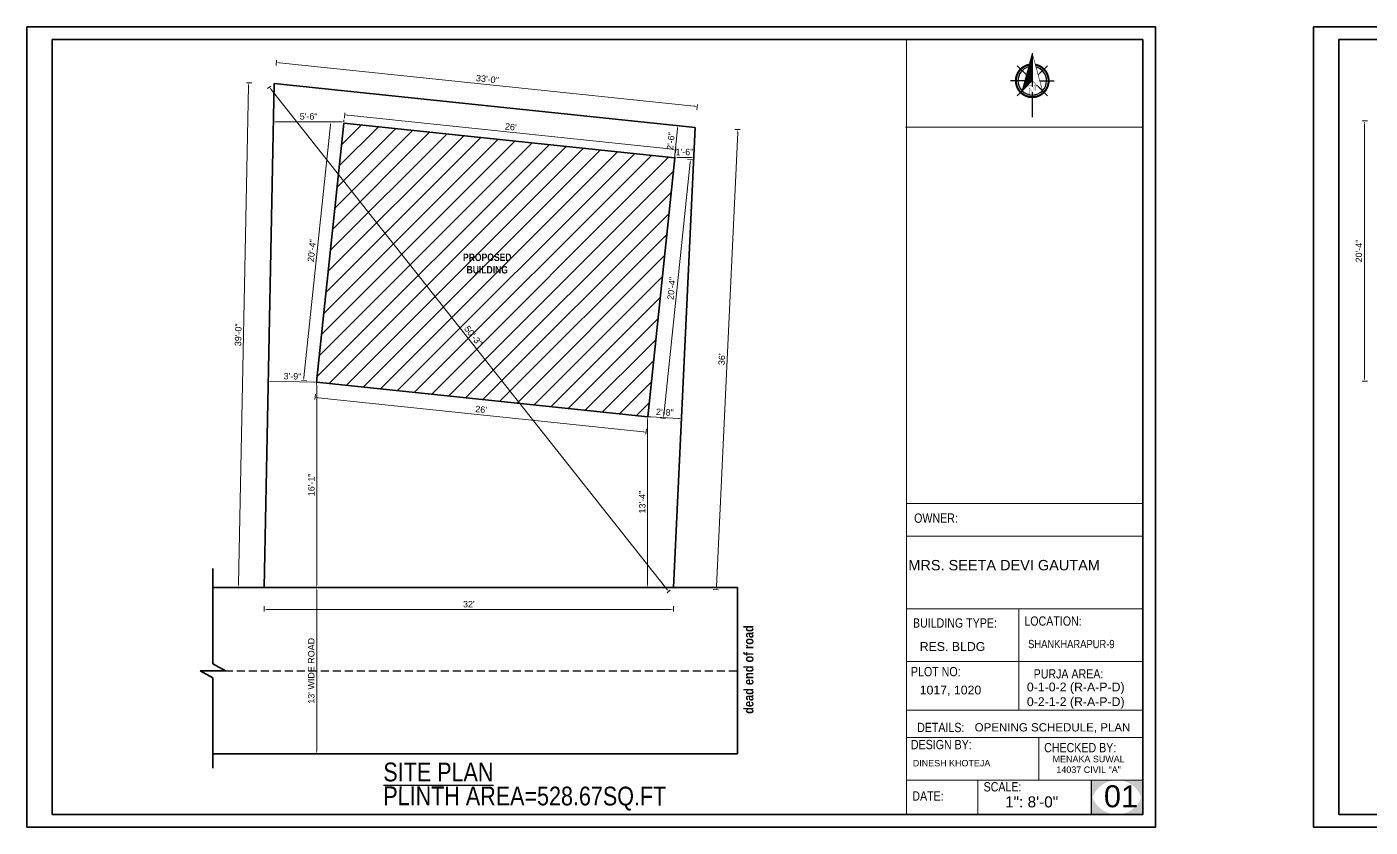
# Model space of a CAD drawing. Header units: inches. Extents: x 352533 to 378079, y -36324 to -23949.
# Drawn here: x 360958 to 362217, y -33596 to -32845 of the extents above; entities that cross this region are included whole.
import ezdxf

# ---------------------------------------------------------------- set-up
doc = ezdxf.new("R2010")
doc.units = ezdxf.units.IN
doc.header["$LTSCALE"] = 2
doc.header["$MEASUREMENT"] = 0
doc.header["$PDMODE"] = 34
doc.linetypes.add('DASHED2', pattern=[0.375, 0.25, -0.125])
doc.layers.get('0').update_dxf_attribs({"linetype": 'CONTINUOUS'})
doc.layers.get('DEFPOINTS').update_dxf_attribs({"color": 141, "linetype": 'CONTINUOUS'})
for name, color, linetype, lineweight in [('DIMENTION', 140, 'CONTINUOUS', 0), ('door', 20, 'CONTINUOUS', 35), ('Rebars', 1, 'CONTINUOUS', 13), ('Siteplan', 7, 'CONTINUOUS', 30), ('steps', 253, 'CONTINUOUS', 20), ('TEXT', 181, 'CONTINUOUS', 25), ('WALL - A', 1, 'CONTINUOUS', 40)]:
    doc.layers.add(name, color=color, linetype=linetype, lineweight=lineweight)
doc.layers.add('Normal Wall', color=7, linetype='CONTINUOUS', lineweight=35, true_color=0xffaf89)
doc.layers.add('Rear Wall', color=7, linetype='CONTINUOUS', lineweight=20, true_color=0xd4e480)
doc.layers.add('plan wall', color=7, linetype='CONTINUOUS')
doc.styles.add('Lettring Text', font='arial.ttf')
doc.styles.get("Standard").update_dxf_attribs({"font": 'ARIALN.TTF'})
doc.styles.add('SwissBT', font='swiss.ttf', dxfattribs={"height": 12})
doc.dimstyles.new('Copy of Standard', dxfattribs={"dimtxt": 6, "dimasz": 2.875, "dimexe": 2, "dimexo": 4, "dimgap": 2, "dimtad": 1, "dimdec": 0, "dimrnd": 1, "dimzin": 0, "dimdsep": 46, "dimlunit": 4, "dimtxsty": 'Lettring Text', "dimcen": 0.1, "dimclrd": 7, "dimclre": 7, "dimclrt": 7, "dimazin": 0, "dimtfac": 0.645, "dimtdec": 0, "dimtmove": 1, "dimatfit": 0, "dimfxl": 3, "dimfxlon": 1, "dimtfillclr": 256, "dimtolj": 1, "dimtzin": 0, "dimlwd": -1, "dimlwe": -1, "dimarcsym": 2})

# ---------------------------------------------------------------- blocks, each defined once
blk = doc.blocks.new('*X29')
at = {"color": 0}
for p, q in [((145.96, -414.6), (147.62, -412.94)), ((146.16, -413.87), (147.62, -412.41)), ((146.36, -413.14), (147.62, -411.88)), ((146.55, -412.41), (147.62, -411.35)), ((146.75, -411.68), (147.62, -410.82)), ((146.95, -410.95), (147.62, -410.29)), ((147.15, -410.22), (147.62, -409.76)), ((147.35, -409.49), (147.62, -409.23)), ((147.55, -408.76), (147.62, -408.7)), ((143.56, -423.36), (147.62, -419.3)), ((143.76, -422.63), (147.62, -418.77)), ((143.96, -421.9), (147.62, -418.24)), ((144.16, -421.17), (147.62, -417.71)), ((144.36, -420.44), (147.62, -417.18)), ((144.56, -419.71), (147.62, -416.65)), ((144.76, -418.98), (147.62, -416.12)), ((144.96, -418.25), (147.62, -415.59)), ((145.16, -417.52), (147.62, -415.06)), ((145.36, -416.79), (147.62, -414.53)), ((145.56, -416.06), (147.62, -414)), ((145.76, -415.33), (147.62, -413.47)), ((142.76, -426.28), (147.62, -421.42)), ((142.96, -425.55), (147.62, -420.89)), ((143.16, -424.82), (147.62, -420.36)), ((143.36, -424.09), (147.62, -419.83))]:
    blk.add_line(p, q, dxfattribs=at)
blk = doc.blocks.new('NORTH_15')
for p, q in [((-2.87, 2.87), (-7.37, 7.37)), ((0, 3.66), (0, 10.62)), ((2.87, 2.87), (7.37, 7.37)), ((-13.37, 0), (2.72, 0)), ((5.49, 0), (17.83, 0)), ((-2.87, -2.87), (-7.37, -7.37)), ((0, -3.66), (0, -10.62)), ((2.87, -2.87), (7.37, -7.37))]:
    blk.add_line(p, q)
at = {"const_width": 1}
for points in [[(0, -8, 1), (0, 8, 0.359415), (-7.86, 1.52, 1)], [(-7.86, -1.52, 0.359415), (0, -8, 1)]]:
    blk.add_lwpolyline(points, format="xyb", dxfattribs=at)
for points, const_width in [([(4.96, -5.01), (-13.37, 0), (4.9, 5), (0, 0), (4.96, -5.01)], 0.3), ([(5.93, -1.55), (6, -1.55), (6.07, -1.54), (6.13, -1.53), (6.17, -1.52), (6.22, -1.51), (6.26, -1.49), (6.28, -1.47), (6.3, -1.45), (6.32, -1.42), (6.33, -1.39), (6.35, -1.34), (6.36, -1.29), (6.37, -1.23), (6.38, -1.16), (6.38, -1.08), (6.38, -1), (6.54, -1), (6.54, -2.34), (6.38, -2.34), (6.38, -2.3), (6.38, -2.23), (6.38, -2.16), (6.37, -2.09), (6.36, -2.04), (6.35, -1.99), (6.33, -1.95), (6.32, -1.91), (6.3, -1.88), (6.28, -1.86), (6.26, -1.83), (6.22, -1.81), (6.18, -1.8), (6.13, -1.78), (6.07, -1.77), (6.01, -1.76), (5.95, -1.76), (2.66, -1.76), (2.66, -2.34), (2.5, -2.34), (2.5, -0.16), (4.71, 1.44), (3.14, 1.44), (3.07, 1.44), (3, 1.43), (2.94, 1.42), (2.89, 1.41), (2.85, 1.4), (2.81, 1.38), (2.78, 1.36), (2.76, 1.34), (2.74, 1.31), (2.72, 1.27), (2.7, 1.22), (2.69, 1.17), (2.68, 1.11), (2.67, 1.04), (2.66, 0.97), (2.66, 0.89), (2.66, 0.87), (2.5, 0.87), (2.5, 2.21), (2.66, 2.21), (2.66, 2.17), (2.66, 2.09), (2.67, 2.03), (2.68, 1.97), (2.69, 1.91), (2.7, 1.86), (2.71, 1.82), (2.73, 1.78), (2.75, 1.76), (2.77, 1.74), (2.8, 1.72), (2.85, 1.7), (2.89, 1.68), (2.94, 1.67), (3, 1.66), (3.07, 1.66), (3.14, 1.66), (6.54, 1.66), (6.54, 0.75), (3.33, -1.55), (5.93, -1.55), (5.93, -1.55)], 0.1)]:
    blk.add_lwpolyline(points, dxfattribs=dict(const_width=const_width))
for start, end in [(90, 164.97304), (270, 90), (195.02696, 270)]:
    blk.add_arc((0, 0), 7, start, end)
at = {"rotation": 90}
blk.add_blockref('*X29', (-421.89, -147.62), dxfattribs=at)
blk = doc.blocks.new('A$C0BDB7EE9')
at = {"layer": 'Siteplan', "xscale": 2.999999999999779, "yscale": 2.999999999999779, "zscale": 2.999999999999779, "rotation": 247.8612575918487}
blk.add_blockref('NORTH_15', (20.2, 49.5), dxfattribs=at)
blk = doc.blocks.new('A$C327B4BBD')
at = {"layer": 'DIMENTION', "ltscale": 0.3, "xscale": 1.171875000000082, "yscale": 1.171875000000082, "zscale": 1.171875000000082, "rotation": 112.1387424081494}
blk.add_blockref('A$C0BDB7EE9', (16.1, 0), dxfattribs=at)
blk = doc.blocks.new('*D41')
at = {"layer": 'DEFPOINTS', "color": 0, "ltscale": 0.5, "transparency": 16777216}
for p in [(361255.4, -32935.8), (361217.7, -33177.2), (361229.9, -33178.5)]:
    blk.add_point(p, dxfattribs=at)
at = {"layer": 'steps', "color": 7, "ltscale": 0.5, "transparency": 16777216}
for p, q in [((361242.8, -32937.4), (361218, -33174.3)), ((361246.1, -32934.8), (361241.2, -32934.3)), ((361220.7, -33177.5), (361215.7, -33177))]:
    blk.add_line(p, q, dxfattribs=at)
for points in [[(361242.4, -32937.3), (361243.3, -32937.4), (361243.1, -32934.5)], [(361217.5, -33174.3), (361218.5, -33174.4), (361217.7, -33177.2)]]:
    blk.add_solid(points, dxfattribs=at)
at = {"layer": 'steps', "color": 7, "ltscale": 0.5, "transparency": 16777216, "insert": (361225.4, -33055.3), "char_height": 6, "attachment_point": 5, "rotation": 84.0162, "style": 'Lettring Text'}
blk.add_mtext('\\A1;20\'-4"', dxfattribs=at)
blk = doc.blocks.new('*D42')
at = {"layer": 'DEFPOINTS', "color": 0, "ltscale": 0.5, "transparency": 16777216}
for p in [(361255.4, -32935.8), (361256.2, -32927.9), (361565.7, -32968.3)]:
    blk.add_point(p, dxfattribs=at)
at = {"layer": 'steps', "color": 7, "ltscale": 0.5, "transparency": 16777216}
for p, q in [((361255.9, -32930.9), (361256.4, -32926)), ((361563.6, -32960.2), (361259.1, -32928.2)), ((361566.2, -32963.4), (361566.7, -32958.5))]:
    blk.add_line(p, q, dxfattribs=at)
for points in [[(361259.1, -32927.8), (361259, -32928.7), (361256.2, -32927.9)], [(361563.7, -32959.7), (361563.6, -32960.6), (361566.5, -32960.5)]]:
    blk.add_solid(points, dxfattribs=at)
at = {"layer": 'steps', "color": 7, "ltscale": 0.5, "transparency": 16777216, "insert": (361411.9, -32939.2), "char_height": 6, "attachment_point": 5, "rotation": 354.0162, "style": 'Lettring Text'}
blk.add_mtext("\\A1;26'", dxfattribs=at)
blk = doc.blocks.new('*D43')
at = {"layer": 'DEFPOINTS', "color": 0, "ltscale": 0.5, "transparency": 16777216}
for p in [(361565.7, -32968.3), (361580.3, -32969.9), (361540.2, -33211)]:
    blk.add_point(p, dxfattribs=at)
at = {"layer": 'steps', "color": 7, "ltscale": 0.5, "transparency": 16777216}
for p, q in [((361555.2, -33209.7), (361580, -32972.7)), ((361577.4, -32969.6), (361582.3, -32970.1)), ((361551.9, -33212.2), (361556.9, -33212.7))]:
    blk.add_line(p, q, dxfattribs=at)
for points in [[(361579.6, -32972.7), (361580.5, -32972.8), (361580.3, -32969.9)], [(361554.7, -33209.6), (361555.7, -33209.7), (361554.9, -33212.5)]]:
    blk.add_solid(points, dxfattribs=at)
at = {"layer": 'steps', "color": 7, "ltscale": 0.5, "transparency": 16777216, "insert": (361562.6, -33090.7), "char_height": 6, "attachment_point": 5, "rotation": 84.0162, "style": 'Lettring Text'}
blk.add_mtext('\\A1;20\'-4"', dxfattribs=at)
blk = doc.blocks.new('*D44')
at = {"layer": 'DEFPOINTS', "color": 0, "ltscale": 0.5, "transparency": 16777216}
for p in [(361229.9, -33178.5), (361540.2, -33211), (361538.7, -33225.5)]:
    blk.add_point(p, dxfattribs=at)
at = {"layer": 'steps', "color": 7, "ltscale": 0.5, "transparency": 16777216}
for p, q in [((361228.7, -33190), (361228.2, -33194.9)), ((361231.3, -33193.2), (361535.9, -33225.2)), ((361539, -33222.5), (361538.5, -33227.4))]:
    blk.add_line(p, q, dxfattribs=at)
for points in [[(361231.3, -33192.8), (361231.2, -33193.7), (361228.4, -33192.9)], [(361535.9, -33224.7), (361535.8, -33225.6), (361538.7, -33225.5)]]:
    blk.add_solid(points, dxfattribs=at)
at = {"layer": 'steps', "color": 7, "ltscale": 0.5, "transparency": 16777216, "insert": (361384.1, -33204.2), "char_height": 6, "attachment_point": 5, "rotation": 354.0162, "style": 'Lettring Text'}
blk.add_mtext("\\A1;26'", dxfattribs=at)
blk = doc.blocks.new('*D45')
at = {"layer": 'DEFPOINTS', "color": 0, "ltscale": 0.5, "transparency": 16777216}
for p in [(361584.6, -32939.7), (361624.8, -32941.6), (361564.5, -33371.3)]:
    blk.add_point(p, dxfattribs=at)
at = {"layer": 'steps', "color": 7, "ltscale": 0.5, "transparency": 16777216}
for p, q in [((361604.8, -33370.3), (361624.7, -32944.5)), ((361621.8, -32941.5), (361626.8, -32941.7)), ((361601.7, -33373), (361606.7, -33373.2))]:
    blk.add_line(p, q, dxfattribs=at)
for points in [[(361624.2, -32944.5), (361625.1, -32944.5), (361624.8, -32941.6)], [(361604.3, -33370.3), (361605.3, -33370.3), (361604.7, -33373.2)]]:
    blk.add_solid(points, dxfattribs=at)
at = {"layer": 'steps', "color": 7, "ltscale": 0.5, "transparency": 16777216, "insert": (361609.7, -33157.1), "char_height": 6, "attachment_point": 5, "rotation": 87.3288, "style": 'Lettring Text'}
blk.add_mtext("\\A1;36'", dxfattribs=at)
blk = doc.blocks.new('*D46')
at = {"layer": 'DEFPOINTS', "color": 0, "ltscale": 0.5, "transparency": 16777216}
for p in [(361166.2, -32897.9), (361190.1, -32898.4), (361180.6, -33371.3)]:
    blk.add_point(p, dxfattribs=at)
at = {"layer": 'steps', "color": 7, "ltscale": 0.5, "transparency": 16777216}
for p, q in [((361156.7, -33367.9), (361166.1, -32900.8)), ((361169.2, -32898), (361164.2, -32897.9)), ((361159.7, -33370.9), (361154.7, -33370.8))]:
    blk.add_line(p, q, dxfattribs=at)
for points in [[(361165.6, -32900.8), (361166.6, -32900.8), (361166.2, -32897.9)], [(361156.2, -33367.9), (361157.2, -33367.9), (361156.7, -33370.8)]]:
    blk.add_solid(points, dxfattribs=at)
at = {"layer": 'steps', "color": 7, "ltscale": 0.5, "transparency": 16777216, "insert": (361156.4, -33134.2), "char_height": 6, "attachment_point": 5, "rotation": 88.8499, "style": 'Lettring Text'}
blk.add_mtext('\\A1;39\'-0"', dxfattribs=at)
blk = doc.blocks.new('*D47')
at = {"layer": 'DEFPOINTS', "color": 0, "ltscale": 0.5, "transparency": 16777216}
for p in [(361192.2, -32878.7), (361190.1, -32898.4), (361584.6, -32939.7)]:
    blk.add_point(p, dxfattribs=at)
at = {"layer": 'steps', "color": 7, "ltscale": 0.5, "transparency": 16777216}
for p, q in [((361191.9, -32881.7), (361192.4, -32876.7)), ((361583.8, -32919.8), (361195, -32879)), ((361586.4, -32923.1), (361586.9, -32918.1))]:
    blk.add_line(p, q, dxfattribs=at)
for points in [[(361195.1, -32878.5), (361195, -32879.5), (361192.2, -32878.7)], [(361583.9, -32919.3), (361583.8, -32920.2), (361586.7, -32920.1)]]:
    blk.add_solid(points, dxfattribs=at)
at = {"layer": 'steps', "color": 7, "ltscale": 0.5, "transparency": 16777216, "insert": (361390, -32894.4), "char_height": 6, "attachment_point": 5, "rotation": 354.0162, "style": 'Lettring Text'}
blk.add_mtext('\\A1;33\'-0"', dxfattribs=at)
blk = doc.blocks.new('*D48')
at = {"layer": 'DEFPOINTS', "color": 0, "ltscale": 0.5, "transparency": 16777216}
for p in [(361180.6, -33371.3), (361564.5, -33371.3), (361564.5, -33391.8)]:
    blk.add_point(p, dxfattribs=at)
at = {"layer": 'steps', "color": 7, "ltscale": 0.5, "transparency": 16777216}
for p, q in [((361180.6, -33388.8), (361180.6, -33393.8)), ((361183.5, -33391.8), (361561.6, -33391.8)), ((361564.5, -33388.8), (361564.5, -33393.8))]:
    blk.add_line(p, q, dxfattribs=at)
for points in [[(361183.5, -33391.4), (361183.5, -33392.3), (361180.6, -33391.8)], [(361561.6, -33391.4), (361561.6, -33392.3), (361564.5, -33391.8)]]:
    blk.add_solid(points, dxfattribs=at)
at = {"layer": 'steps', "color": 7, "ltscale": 0.5, "transparency": 16777216, "insert": (361372.6, -33386.8), "char_height": 6, "attachment_point": 5, "style": 'Lettring Text'}
blk.add_mtext("\\A1;32'", dxfattribs=at)
blk = doc.blocks.new('*D49')
at = {"layer": 'DEFPOINTS', "color": 0, "ltscale": 0.5, "transparency": 16777216}
for p in [(361190.1, -32898.4), (361185.6, -32901.9), (361564.5, -33371.3)]:
    blk.add_point(p, dxfattribs=at)
at = {"layer": 'steps', "color": 7, "ltscale": 0.5, "transparency": 16777216}
for p, q in [((361187, -32900.9), (361184, -32903.2)), ((361558.2, -33372.6), (361187.4, -32904.2)), ((361561.4, -33373.8), (361558.4, -33376.1))]:
    blk.add_line(p, q, dxfattribs=at)
for points in [[(361187.8, -32903.9), (361187, -32904.5), (361185.6, -32901.9)], [(361558.6, -33372.3), (361557.8, -33372.9), (361560, -33374.8)]]:
    blk.add_solid(points, dxfattribs=at)
at = {"layer": 'steps', "color": 7, "ltscale": 0.5, "transparency": 16777216, "insert": (361376.8, -33135.2), "char_height": 6, "attachment_point": 5, "rotation": 308.368, "style": 'Lettring Text'}
blk.add_mtext('\\A1;50\'-3"', dxfattribs=at)
blk = doc.blocks.new('*D35')
at = {"layer": 'DEFPOINTS', "color": 0, "ltscale": 0.5, "transparency": 16777216}
for p in [(361400.6, -33371.3), (361230, -33527.3), (361400.6, -33527.3)]:
    blk.add_point(p, dxfattribs=at)
at = {"layer": 'steps', "color": 7, "ltscale": 0.5, "transparency": 16777216}
for p, q in [((361233, -33371.3), (361228, -33371.3)), ((361230, -33374.2), (361230, -33524.4)), ((361233, -33527.3), (361228, -33527.3))]:
    blk.add_line(p, q, dxfattribs=at)
for points in [[(361229.6, -33374.2), (361230.5, -33374.2), (361230, -33371.3)], [(361229.6, -33524.4), (361230.5, -33524.4), (361230, -33527.3)]]:
    blk.add_solid(points, dxfattribs=at)
at = {"layer": 'steps', "color": 7, "ltscale": 0.5, "transparency": 16777216, "insert": (361224.9, -33449.3), "char_height": 6, "attachment_point": 5, "rotation": 90, "style": 'Lettring Text'}
blk.add_mtext("\\A1;13' WIDE ROAD", dxfattribs=at)
blk = doc.blocks.new('*D38')
at = {"layer": 'DEFPOINTS', "color": 0, "ltscale": 0.5, "transparency": 16777216}
for p in [(361229.9, -33178.5), (361229.9, -33371.3), (361230, -33371.3)]:
    blk.add_point(p, dxfattribs=at)
at = {"layer": 'steps', "color": 7, "ltscale": 0.5, "transparency": 16777216}
for p, q in [((361230, -33178.5), (361232, -33178.5)), ((361230, -33181.4), (361230, -33368.4)), ((361230, -33371.3), (361232, -33371.3))]:
    blk.add_line(p, q, dxfattribs=at)
for points in [[(361229.6, -33181.4), (361230.5, -33181.4), (361230, -33178.5)], [(361229.6, -33368.4), (361230.5, -33368.4), (361230, -33371.3)]]:
    blk.add_solid(points, dxfattribs=at)
at = {"layer": 'steps', "color": 7, "ltscale": 0.5, "transparency": 16777216, "insert": (361225, -33274.9), "char_height": 6, "attachment_point": 5, "rotation": 90, "style": 'Lettring Text'}
blk.add_mtext('\\A1;16\'-1"', dxfattribs=at)
blk = doc.blocks.new('*D39')
at = {"layer": 'DEFPOINTS', "color": 0, "ltscale": 0.5, "transparency": 16777216}
for p in [(361540.2, -33211), (361540.2, -33371.3), (361540.2, -33371.3)]:
    blk.add_point(p, dxfattribs=at)
at = {"layer": 'steps', "color": 7, "ltscale": 0.5, "transparency": 16777216}
for p, q in [((361540.2, -33211), (361542.2, -33211)), ((361540.2, -33213.9), (361540.2, -33368.4)), ((361540.2, -33371.3), (361542.2, -33371.3))]:
    blk.add_line(p, q, dxfattribs=at)
for points in [[(361539.8, -33213.9), (361540.7, -33213.9), (361540.2, -33211)], [(361539.8, -33368.4), (361540.7, -33368.4), (361540.2, -33371.3)]]:
    blk.add_solid(points, dxfattribs=at)
at = {"layer": 'steps', "color": 7, "ltscale": 0.5, "transparency": 16777216, "insert": (361535.2, -33291.1), "char_height": 6, "attachment_point": 5, "rotation": 90, "style": 'Lettring Text'}
blk.add_mtext('\\A1;13\'-4"', dxfattribs=at)
blk = doc.blocks.new('*D40')
at = {"layer": 'DEFPOINTS', "color": 0, "ltscale": 0.5, "transparency": 16777216}
for p in [(361189.4, -32934.5), (361189.4, -32934.5), (361255.4, -32935.8)]:
    blk.add_point(p, dxfattribs=at)
at = {"layer": 'steps', "color": 7, "ltscale": 0.5, "transparency": 16777216}
for p, q in [((361189.4, -32934.5), (361189.4, -32932.5)), ((361252.5, -32934.5), (361192.3, -32934.5)), ((361255.4, -32934.5), (361255.4, -32932.5))]:
    blk.add_line(p, q, dxfattribs=at)
for points in [[(361192.3, -32934), (361192.3, -32935), (361189.4, -32934.5)], [(361252.5, -32934), (361252.5, -32935), (361255.4, -32934.5)]]:
    blk.add_solid(points, dxfattribs=at)
at = {"layer": 'steps', "color": 7, "ltscale": 0.5, "transparency": 16777216, "insert": (361222.4, -32929.4), "char_height": 6, "attachment_point": 5, "style": 'Lettring Text'}
blk.add_mtext('\\A1;5\'-6"', dxfattribs=at)
blk = doc.blocks.new('*D36')
at = {"layer": 'DEFPOINTS', "color": 0, "ltscale": 0.5, "transparency": 16777216}
for p in [(361540.2, -33211), (361571.9, -33212.8), (361571.9, -33212.8)]:
    blk.add_point(p, dxfattribs=at)
at = {"layer": 'steps', "color": 7, "ltscale": 0.5, "transparency": 16777216}
for p, q in [((361540.2, -33211), (361540.3, -33209)), ((361543.1, -33211.2), (361569, -33212.6)), ((361571.9, -33212.8), (361572, -33210.8))]:
    blk.add_line(p, q, dxfattribs=at)
for points in [[(361543.1, -33210.7), (361543.1, -33211.6), (361540.2, -33211)], [(361569, -33212.1), (361569, -33213.1), (361571.9, -33212.8)]]:
    blk.add_solid(points, dxfattribs=at)
at = {"layer": 'steps', "color": 7, "ltscale": 0.5, "transparency": 16777216, "insert": (361556.3, -33206.8), "char_height": 6, "attachment_point": 5, "rotation": 356.7868, "style": 'Lettring Text'}
blk.add_mtext('\\A1;2\'-8"', dxfattribs=at)
blk = doc.blocks.new('*D37')
at = {"layer": 'DEFPOINTS', "color": 0, "ltscale": 0.5, "transparency": 16777216}
for p in [(361184.5, -33177.6), (361184.5, -33177.7), (361229.9, -33178.5)]:
    blk.add_point(p, dxfattribs=at)
at = {"layer": 'steps', "color": 7, "ltscale": 0.5, "transparency": 16777216}
for p, q in [((361184.5, -33177.7), (361184.5, -33179.7)), ((361227.1, -33178.6), (361187.4, -33177.8)), ((361229.9, -33178.6), (361229.9, -33180.6))]:
    blk.add_line(p, q, dxfattribs=at)
for points in [[(361187.4, -33177.3), (361187.4, -33178.3), (361184.5, -33177.7)], [(361227.1, -33178.1), (361227, -33179.1), (361229.9, -33178.6)]]:
    blk.add_solid(points, dxfattribs=at)
at = {"layer": 'steps', "color": 7, "ltscale": 0.5, "transparency": 16777216, "insert": (361207.3, -33173.1), "char_height": 6, "attachment_point": 5, "rotation": 358.8499, "style": 'Lettring Text'}
blk.add_mtext('\\A1;3\'-9"', dxfattribs=at)
blk = doc.blocks.new('*D72')
at = {"layer": 'DEFPOINTS', "color": 0, "ltscale": 0.5, "transparency": 16777216}
for p in [(362212, -32933.6), (362252, -32933.6), (362252, -33177.6)]:
    blk.add_point(p, dxfattribs=at)
at = {"layer": 'steps', "color": 7, "ltscale": 0.5, "transparency": 16777216}
for p, q in [((362215, -32933.6), (362210, -32933.6)), ((362212, -33174.7), (362212, -32936.5)), ((362215, -33177.6), (362210, -33177.6))]:
    blk.add_line(p, q, dxfattribs=at)
for points in [[(362211.5, -32936.5), (362212.4, -32936.5), (362212, -32933.6)], [(362211.5, -33174.7), (362212.4, -33174.7), (362212, -33177.6)]]:
    blk.add_solid(points, dxfattribs=at)
at = {"layer": 'steps', "color": 7, "ltscale": 0.5, "transparency": 16777216, "insert": (362206.9, -33055.6), "char_height": 6, "attachment_point": 5, "rotation": 90, "style": 'Lettring Text'}
blk.add_mtext('\\A1;20\'-4"', dxfattribs=at)
blk = doc.blocks.new('*D91')
at = {"layer": 'DEFPOINTS', "color": 0, "ltscale": 0.5, "transparency": 16777216}
for p in [(361565.7, -32968.3), (361583.8, -32967.9), (361583.8, -32968.8)]:
    blk.add_point(p, dxfattribs=at)
at = {"layer": 'steps', "color": 7, "ltscale": 0.5, "transparency": 16777216}
for p, q in [((361565.7, -32967.9), (361565.7, -32965.9)), ((361568.5, -32967.9), (361581, -32967.9)), ((361583.8, -32967.9), (361583.8, -32965.9))]:
    blk.add_line(p, q, dxfattribs=at)
for points in [[(361568.5, -32967.4), (361568.5, -32968.3), (361565.7, -32967.9)], [(361581, -32967.4), (361581, -32968.3), (361583.8, -32967.9)]]:
    blk.add_solid(points, dxfattribs=at)
at = {"layer": 'steps', "color": 7, "ltscale": 0.5, "transparency": 16777216, "insert": (361574.7, -32962.8), "char_height": 6, "attachment_point": 5, "style": 'Lettring Text'}
blk.add_mtext('\\A1;1\'-6"', dxfattribs=at)
blk = doc.blocks.new('*D92')
at = {"layer": 'DEFPOINTS', "color": 0, "ltscale": 0.5, "transparency": 16777216}
for p in [(361568.5, -32938), (361568.8, -32938.1), (361565.7, -32968.3)]:
    blk.add_point(p, dxfattribs=at)
at = {"layer": 'steps', "color": 7, "ltscale": 0.5, "transparency": 16777216}
for p, q in [((361568.5, -32938), (361566.5, -32937.8)), ((361565.6, -32965.4), (361568.2, -32940.9)), ((361565.3, -32968.3), (361563.3, -32968.1))]:
    blk.add_line(p, q, dxfattribs=at)
for points in [[(361567.7, -32940.9), (361568.7, -32941), (361568.5, -32938)], [(361565.1, -32965.4), (361566.1, -32965.5), (361565.3, -32968.3)]]:
    blk.add_solid(points, dxfattribs=at)
at = {"layer": 'steps', "color": 7, "ltscale": 0.5, "transparency": 16777216, "insert": (361561.9, -32952.6), "char_height": 6, "attachment_point": 5, "rotation": 84.0162, "style": 'Lettring Text'}
blk.add_mtext('\\A1;2\'-6"', dxfattribs=at)

msp = doc.modelspace()

# ---------------------------------------------------------------- hatches: boundary and pattern name
msp.add_hatch(color=0).paths.add_polyline_path([(362004.39, -33551.88), (361980.08, -33551.88, -0.4142136), (362004.39, -33576.19)])
at = {"layer": 'door', "ltscale": 0.5}
h = msp.add_hatch(dxfattribs=at)
h.set_pattern_fill('ANSI31', color=256, scale=100)
h.set_pattern_definition([(45, (-3424.203, -3174.021), (-8.83883476, 8.83883476), [])])
h.paths.add_polyline_path([(361565.67, -32968.33), (361255.37, -32935.81), (361229.93, -33178.48), (361540.23, -33211)])
h.paths.add_polyline_path([(361364.35, -33129.58), (361379.47, -33148.67), (361389.16, -33141), (361374.05, -33121.91)], flags=24)
h.paths.add_polyline_path([(361363.9, -33080.25), (361415.83, -33080.25), (361415.83, -33054.23), (361363.9, -33054.23)], flags=24)
at = {"layer": 'TEXT'}
for points in [[(361980.08, -33551.88), (361955.77, -33551.88), (361955.77, -33576.19, -0.4142136)], [(361980.08, -33551.88), (361955.77, -33551.88), (361955.77, -33576.19, -0.4142136)], [(362004.39, -33551.88), (361980.08, -33551.88, -0.4142136), (362004.39, -33576.19)], [(361955.77, -33559.69), (361955.77, -33584), (361980.08, -33584, -0.4142136)], [(361955.77, -33559.69), (361955.77, -33584), (361980.08, -33584, -0.4142136)], [(362004.39, -33559.69, -0.4142136), (361980.08, -33584), (362004.39, -33584)], [(362004.39, -33559.69, -0.4142136), (361980.08, -33584), (362004.39, -33584)]]:
    msp.add_hatch(color=0, dxfattribs=at).paths.add_polyline_path(points)

# ---------------------------------------------------------------- linework, layer by layer
at = {"color": 0}
msp.add_line((361955.77, -33551.88), (361955.77, -33584), dxfattribs=at)
msp.add_line((361955.77, -33551.88), (361955.77, -33584), dxfattribs=at)
at = {"layer": 'door', "ltscale": 0.5}
for p, q in [((361180.61, -33371.28), (361190.1, -32898.38)), ((361584.63, -32939.73), (361190.1, -32898.38)), ((361564.49, -33371.28), (361584.63, -32939.73)), ((361132.61, -33371.28), (361132.61, -33353.28)), ((361132.61, -33371.28), (361624.51, -33371.28)), ((361132.61, -33424.56), (361132.61, -33371.28)), ((361624.51, -33527.28), (361624.51, -33371.28)), ((361132.61, -33442.62), (361132.61, -33424.56)), ((361120.61, -33449.34), (361144.61, -33449.34)), ((361120.61, -33449.34), (361132.61, -33455.95)), ((361144.61, -33449.34), (361132.61, -33442.62)), ((361132.61, -33449.34), (361132.61, -33449.28)), ((361132.61, -33449.34), (361132.61, -33449.28)), ((361132.61, -33540.47), (361132.61, -33455.95)), ((361132.61, -33527.28), (361624.51, -33527.28))]:
    msp.add_line(p, q, dxfattribs=at)
msp.add_lwpolyline([(361565.67, -32968.33), (361255.37, -32935.81), (361229.93, -33178.48), (361540.23, -33211)], close=True, dxfattribs=at)
at = {"layer": 'Normal Wall'}
for points in [[(360958.29, -32845.38), (362016.29, -32845.38), (362016.29, -33595.91), (360958.29, -33595.91)], [(360958.29, -32845.38), (362016.29, -32845.38), (362016.29, -33595.91), (360958.29, -33595.91)], [(362164.24, -32845.38), (363222.25, -32845.38), (363222.25, -33595.91), (362164.24, -33595.91)], [(362164.24, -32845.38), (363222.25, -32845.38), (363222.25, -33595.91), (362164.24, -33595.91)], [(362004.39, -32857.29), (360982.1, -32857.29), (360982.1, -33584), (362004.39, -33584)], [(362004.39, -32857.29), (360982.1, -32857.29), (360982.1, -33584), (362004.39, -33584)], [(363210.34, -32857.29), (362188.06, -32857.29), (362188.06, -33584), (363210.34, -33584)], [(363210.34, -32857.29), (362188.06, -32857.29), (362188.06, -33584), (363210.34, -33584)]]:
    msp.add_lwpolyline(points, close=True, dxfattribs=at)
at = {"layer": 'Rear Wall'}
for p, q in [((361782.97, -33301.56), (361782.97, -32857.29)), ((361781.79, -32939.59), (362004.39, -32939.59)), ((361782.97, -33292.3), (362004.39, -33292.3)), ((361782.97, -33292.3), (362004.39, -33292.3)), ((361782.97, -33292.3), (362004.39, -33292.3)), ((361782.97, -33292.3), (362004.39, -33292.3)), ((361782.97, -33323.1), (362004.39, -33323.1)), ((361782.97, -33323.1), (362004.39, -33323.1)), ((361782.97, -33391.16), (362004.39, -33391.16)), ((361782.97, -33391.16), (362004.39, -33391.16)), ((361888.24, -33391.16), (361888.24, -33477.06)), ((361888.24, -33391.16), (361888.24, -33486.32)), ((361782.97, -33440.65), (362004.39, -33440.65)), ((361782.97, -33440.65), (362004.39, -33440.65)), ((361782.97, -33486.32), (362004.39, -33486.32)), ((361782.97, -33511.76), (362004.39, -33511.76)), ((361782.97, -33511.76), (362004.39, -33511.76)), ((361906.82, -33551.88), (361906.82, -33511.76)), ((361906.82, -33551.88), (361906.82, -33511.76)), ((361782.97, -33551.88), (362004.39, -33551.88)), ((361782.97, -33551.88), (362004.39, -33551.88)), ((361849.71, -33551.88), (361849.71, -33584)), ((361849.71, -33551.88), (361849.71, -33584))]:
    msp.add_line(p, q, dxfattribs=at)
msp.add_lwpolyline([(361782.97, -33292.3), (362004.39, -33292.3), (362004.39, -33584), (361782.97, -33584)], close=True, dxfattribs=at)
msp.add_lwpolyline([(361782.97, -33292.3), (362004.39, -33292.3), (362004.39, -33584), (361782.97, -33584)], close=True, dxfattribs=at)
at = {"layer": 'WALL - A', "linetype": 'DASHED2', "lineweight": -3, "ltscale": 15}
msp.add_line((361132.61, -33449.28), (361624.51, -33449.28), dxfattribs=at)

# ---------------------------------------------------------------- block references
at = {"layer": 'Rebars', "xscale": 0.5459999999999999, "yscale": 0.5459999999999999, "zscale": 0.5459999999999999, "rotation": 270}
msp.add_blockref('A$C327B4BBD', (361900.66, -32921.37), dxfattribs=at)

# ---------------------------------------------------------------- texts
at = {"color": 0}
for s, p in [('OWNER:', (361789.97, -33310.44)), ('LOCATION:', (361893.31, -33406.99))]:
    msp.add_text(s, height=8.704, dxfattribs=at).set_placement(p)
at = {"layer": 'plan wall', "ltscale": 3, "char_height": 17.6118, "attachment_point": 7, "rotation": 359.9411}
for s, insert in [('{\\LSITE PLAN}', (361292.45, -33553.2)), ('PLINTH AREA=528.67SQ.FT', (361292.45, -33580.18))]:
    msp.add_mtext(s, dxfattribs=dict(at, insert=insert))
at = {"layer": 'steps', "color": 7, "ltscale": 0.3, "insert": (361389.83, -33058), "char_height": 7, "width": 55.268, "attachment_point": 2}
msp.add_mtext('{\\fTechnic|b1|i0|c2|p2;PROPOSED BUILDING}', dxfattribs=at)
at = {"layer": 'TEXT', "color": 0}
for s, height, p in [('OWNER:', 8.704, (361789.97, -33310.44)), ('LOCATION:', 8.704, (361893.31, -33406.99)), ('CHECKED BY:', 8.7044, (361911.87, -33525.68)), ('CHECKED BY:', 8.7044, (361911.87, -33525.68)), ('SCALE:', 8.704, (361855.1, -33562.41)), ('SCALE:', 8.704, (361855.1, -33562.41))]:
    msp.add_text(s, height=height, dxfattribs=at).set_placement(p)
at = {"layer": 'TEXT', "color": 0, "linetype": 'ByBlock', "style": 'SwissBT'}
for s, insert, char_height, width, attachment_point in [('MRS. SEETA DEVI GAUTAM', (361874.31, -33345.34), 9.72, 217.5111, 2), ('OPENING SCHEDULE, PLAN', (361846.69, -33498.41), 7.7396, 268.5322, 1), ('MENAKA SUWAL\\P14037 CIVIL "A"', (361953.55, -33529.02), 6, 88.5492, 2), ('DINESH KHOTEJA', (361788.75, -33532.89), 6, 201.5276, 1)]:
    msp.add_mtext(s, dxfattribs=dict(at, insert=insert, char_height=char_height, width=width, attachment_point=attachment_point))
at = {"layer": 'TEXT', "color": 0, "attachment_point": 1}
for s, insert, char_height, width in [('BUILDING TYPE:', (361788.89, -33400.07), 8.7044, 148.5551), ('BUILDING TYPE:', (361788.89, -33400.07), 8.7044, 148.5551), ('PLOT NO: ', (361786.99, -33445.68), 8.704, 138.0271), ('PLOT NO: ', (361786.99, -33445.68), 8.704, 138.0271), ('PURJA AREA:', (361901.99, -33447.78), 8.7044, 197.5821), ('PURJA AREA:', (361901.99, -33447.78), 8.7044, 197.5821), ('DETAILS: ', (361792.79, -33498.07), 8.704, 138.0271), ('DESIGN BY:', (361786.94, -33514.12), 8.704, 138.0271), ('DESIGN BY:', (361786.94, -33514.12), 8.704, 138.0271), ('DATE:', (361788.3, -33562.35), 8.704, 34.8177)]:
    msp.add_mtext(s, dxfattribs=dict(at, insert=insert, char_height=char_height, width=width))
at = {"layer": 'TEXT', "insert": (361630.33, -33448.09), "char_height": 9, "attachment_point": 2, "rotation": 90}
msp.add_mtext('{\\fTechnic|b1|i0|c2|p2;dead end of road}', dxfattribs=at)
at = {"layer": 'TEXT', "color": 0, "style": 'SwissBT'}
for s, insert, char_height, width, attachment_point in [('RES. BLDG', (361795.2, -33422.37), 8.256, 163.2142, 1), ('RES. BLDG', (361795.2, -33422.37), 8.256, 163.2142, 1), ('1017, 1020', (361795.2, -33463.19), 8.256, 163.2142, 1), ('0-1-0-2 (R-A-P-D)\\P0-2-1-2 (R-A-P-D)', (361941.46, -33460.35), 8.2555, 163.2142, 2), ('01', (361967.87, -33556.64), 20.639, 20.1585, 1)]:
    msp.add_mtext(s, dxfattribs=dict(at, insert=insert, char_height=char_height, width=width, attachment_point=attachment_point))
at = {"layer": 'TEXT', "color": 0, "linetype": 'ByBlock', "insert": (361896.84, -33420.34), "char_height": 7.6711, "attachment_point": 1}
msp.add_mtext_dynamic_manual_height_columns('SHANKHARAPUR-9', width=381.0351, gutter_width=1.53, heights=[0], dxfattribs=at)
at = {"layer": 'TEXT', "color": 0, "ltscale": 0.5, "insert": (361875.18, -33567.06), "char_height": 10.319, "width": 127.5344, "attachment_point": 1, "style": 'SwissBT'}
msp.add_mtext('1": 8\'-0"', dxfattribs=at)
msp.add_mtext('1": 8\'-0"', dxfattribs=at)

# ---------------------------------------------------------------- dimensions: what is measured, and where the dimension line sits
at = {"layer": 'steps', "ltscale": 0.5}
for p1, distance, text, picture, middle in [((361584.63, -32939.73), -19.77, '33\'-0"', '*D47', (361389.95, -32894.36)), ((361180.61, -33371.28), 23.95, '39\'-0"', '*D46', (361156.35, -33134.25))]:
    dim = msp.add_aligned_dim(p1=p1, p2=(361190.1, -32898.38), distance=distance, text=text, dimstyle='Copy of Standard', dxfattribs=at)
    dim.commit()
    dim.dimension.update_dxf_attribs({"geometry": picture, "text_midpoint": middle})
for p1, p2, distance, picture, middle in [((361564.49, -33371.28), (361190.1, -32898.38), 5.73, '*D49', (361376.78, -33135.25)), ((361565.67, -32968.33), (361255.37, -32935.81), -7.91, '*D42', (361411.87, -32939.17)), ((361255.37, -32935.81), (361229.93, -33178.48), -12.29, '*D41', (361225.39, -33055.33)), ((361565.67, -32968.33), (361568.84, -32938.08), 0.36, '*D92', (361561.86, -32952.64)), ((361564.49, -33371.28), (361584.63, -32939.73), -40.21, '*D45', (361609.67, -33157.15)), ((361540.23, -33211), (361565.67, -32968.33), -14.76, '*D43', (361562.6, -33090.68)), ((361229.93, -33178.48), (361184.5, -33177.56), 0.17, '*D37', (361207.31, -33173.13)), ((361229.93, -33178.48), (361540.23, -33211), -14.54, '*D44', (361384.09, -33204.16)), ((361540.23, -33211), (361571.89, -33212.78), 0, '*D36', (361556.34, -33206.83))]:
    dim = msp.add_aligned_dim(p1=p1, p2=p2, distance=distance, dimstyle='Copy of Standard', dxfattribs=at)
    dim.commit()
    dim.dimension.update_dxf_attribs({"geometry": picture, "text_midpoint": middle})
for base, p1, p2, picture, middle in [((361189.38, -32934.48), (361255.37, -32935.81), (361189.38, -32934.48), '*D40', (361222.37, -32929.42)), ((361564.49, -33391.84), (361180.61, -33371.28), (361564.49, -33371.28), '*D48', (361372.55, -33386.78))]:
    dim = msp.add_linear_dim(base=base, p1=p1, p2=p2, dimstyle='Copy of Standard', dxfattribs=at)
    dim.commit()
    dim.dimension.update_dxf_attribs({"geometry": picture, "text_midpoint": middle})
for base, p1, p2, picture, middle in [((362211.97, -32933.59), (362252, -33177.59), (362252, -32933.59), '*D72', (362206.91, -33055.59)), ((361230.04, -33371.28), (361229.93, -33178.48), (361229.93, -33371.28), '*D38', (361224.98, -33274.88)), ((361540.23, -33371.28), (361540.23, -33211), (361540.23, -33371.28), '*D39', (361535.16, -33291.14))]:
    dim = msp.add_linear_dim(base=base, p1=p1, p2=p2, angle=90, dimstyle='Copy of Standard', dxfattribs=at)
    dim.commit()
    dim.dimension.update_dxf_attribs({"geometry": picture, "text_midpoint": middle})
dim = msp.add_linear_dim(base=(361583.83, -32967.86), p1=(361565.67, -32968.33), p2=(361583.83, -32968.84), dimstyle='Copy of Standard', dxfattribs=at)
dim.commit()
dim.dimension.update_dxf_attribs({"geometry": '*D91', "text_midpoint": (361574.75, -32967.86), "dimtype": 160})
dim = msp.add_linear_dim(base=(361230.04, -33527.28), p1=(361400.61, -33371.28), p2=(361400.61, -33527.28), angle=90, text="13' WIDE ROAD", dimstyle='Copy of Standard', dxfattribs=at)
dim.commit()
dim.dimension.update_dxf_attribs({"geometry": '*D35', "text_midpoint": (361224.93, -33449.28)})

doc.saveas('drawing.dxf')
